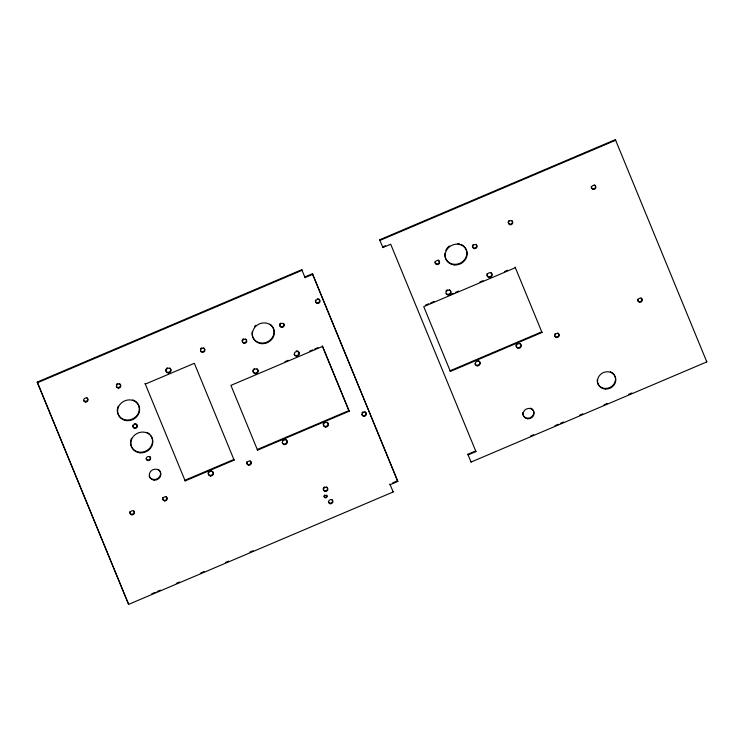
<?xml version="1.0" encoding="UTF-8"?>
<svg xmlns="http://www.w3.org/2000/svg" width="744" height="744" viewBox="0 0 744 744"><rect width="100%" height="100%" fill="white"/><g stroke="black" fill="none" stroke-linecap="round" stroke-linejoin="round"><path stroke-width="1.12" d="M37.2 382.1L301.757 269.691L302.064 270.323L37.507 382.732L37.2 382.1L128.628 604.37L393.185 491.961L389.875 484.046L390.182 484.67L397.835 481.424L312.713 274.369L312.406 273.736L304.752 276.991L305.059 277.614L312.713 274.369M379.654 239.782L615.372 139.63L615.679 140.253L379.961 240.414L379.654 239.782L382.9 247.566L390.712 244.246L475.946 451.589L468.143 454.9L467.837 454.277L475.639 450.957L475.946 451.589M385.522 245.687L382.593 246.934L382.9 247.566M284.961 361.658L288.161 360.301M309.476 351.242L312.675 349.885M314.805 348.973L317.995 347.615M425.559 305.105L428.758 303.747M430.888 302.845L434.087 301.487M450.074 294.689L453.263 293.331M455.393 292.429L458.592 291.071M479.908 282.013L483.107 280.655M504.423 271.597L507.613 270.239M515.387 267.701L423.736 306.64L450.371 371.414L542.013 332.475L515.081 267.068M349.206 411.209L348.889 410.586L257.238 449.525L257.554 450.157L349.206 411.209L322.571 346.434L230.919 385.373L257.554 450.157M185.163 480.912L234.137 460.108L194.333 363.295L145.368 384.099L145.061 383.476L185.163 480.912L184.856 480.28L233.821 459.476L234.137 460.108M392.739 482.819L397.529 480.791L397.835 481.424M151.785 593.777L154.985 592.41M157.124 591.508L160.323 590.15M176.319 583.352L179.518 581.985M200.861 572.927L204.061 571.559M225.395 562.501L228.594 561.134M249.928 552.076L253.127 550.709M530.5 436.049L533.699 434.682M555.033 425.624L558.233 424.266M560.362 423.355L563.561 421.997M579.567 415.199L582.766 413.841M604.1 404.773L607.299 403.415M628.624 394.348L631.823 392.99M470.775 461.429L471.082 462.052L706.8 361.9L615.372 139.63M706.493 361.268L706.8 361.9M542.013 332.475L541.706 331.843L450.055 370.791L450.371 371.414M392.869 491.338L393.185 491.961M326.653 495.448L326.96 496.081A1.358 1.237 -26.3 0 1 325.5 497.866A1.358 1.237 -26.3 0 1 324.682 495.885A1.358 1.237 -26.3 0 1 326.96 496.081M324.152 496.518L324.468 497.141M467.837 454.277L471.082 462.052M312.406 273.736L397.529 480.791M301.757 269.691L305.059 277.614M322.264 345.802L348.889 410.586M37.507 382.732L128.628 604.37M475.965 244.302A2.204 2.009 -26.3 0 1 475.351 247.836A2.204 2.009 -26.3 0 1 472.44 245.79M472.905 244.795A2.204 2.009 -26.3 0 1 473.324 244.404M438.011 259.972A2.204 2.009 -26.3 0 1 439.155 262.437A2.204 2.009 -26.3 0 1 436.57 263.915A2.204 2.009 -26.3 0 1 434.97 261.711M463.549 245.976A11.197 10.202 -26.3 0 1 459.281 263.553A11.197 10.202 -26.3 0 1 444.986 253.007M445.814 250.356A11.197 10.202 -26.3 0 1 449.432 245.957M457.644 243.576A11.197 10.202 -26.3 0 1 459.504 243.893M461.243 244.516A11.197 10.202 -26.3 0 1 462.833 245.427M557.6 332.949A2.204 2.009 -26.3 0 1 558.195 336.26A2.204 2.009 -26.3 0 1 554.68 335.739M554.736 334.168A2.204 2.009 -26.3 0 1 555.033 333.703M512.086 220.745A2.204 2.009 -26.3 0 1 510.821 224.009A2.204 2.009 -26.3 0 1 508.189 221.87M508.654 220.875A2.204 2.009 -26.3 0 1 509.063 220.484M641.151 297.907A2.204 2.009 -26.3 0 1 640.538 301.441A2.204 2.009 -26.3 0 1 637.636 299.404M594.289 184.838A2.204 2.009 -26.3 0 1 595.433 187.293A2.204 2.009 -26.3 0 1 592.847 188.781A2.204 2.009 -26.3 0 1 591.248 186.577M610.312 371.712A9.337 8.5 -26.3 0 1 615.056 381.942A9.337 8.5 -26.3 0 1 604.5 388.396A9.337 8.5 -26.3 0 1 597.209 379.719M530.556 408.084A5.599 5.096 -26.3 0 1 533.485 414.324A5.599 5.096 -26.3 0 1 526.919 418.091A5.599 5.096 -26.3 0 1 522.855 412.502M490.91 272.546A2.548 2.316 -26.3 0 1 490.78 276.294A2.548 2.316 -26.3 0 1 486.985 275.475M486.855 274.266A2.548 2.316 -26.3 0 1 487.041 273.662M520.028 343.468A2.502 2.279 -26.3 0 1 520.502 346.537A2.502 2.279 -26.3 0 1 517.266 347.476A2.502 2.279 -26.3 0 1 516.224 344.574M449.237 289.723A2.548 2.316 -26.3 0 1 450.139 293.303A2.548 2.316 -26.3 0 1 446.168 293.462M445.926 291.127A2.548 2.316 -26.3 0 1 446.27 290.579M446.744 290.132A2.548 2.316 -26.3 0 1 447.321 289.797M479.396 361.361A2.548 2.316 -26.3 0 1 478.55 364.876A2.548 2.316 -26.3 0 1 475.025 363.872M477.118 360.552A2.548 2.316 -26.3 0 1 478.95 360.942M158.463 469.492A5.943 5.413 -26.3 0 1 158.165 478.234A5.943 5.413 -26.3 0 1 149.302 476.327M250.198 460.834A2.204 2.009 -26.3 0 1 250.616 463.54A2.204 2.009 -26.3 0 1 247.761 464.368A2.204 2.009 -26.3 0 1 246.85 461.801M151.013 435.882A11.197 10.202 -26.3 0 1 142.141 452.147A11.197 10.202 -26.3 0 1 131.502 438.253M146.931 432.413A11.197 10.202 -26.3 0 1 149.897 434.487M203.335 347.764A2.204 2.009 -26.3 0 1 203.921 351.075A2.204 2.009 -26.3 0 1 200.415 350.545M200.462 348.983A2.204 2.009 -26.3 0 1 200.768 348.508M201.178 348.118A2.204 2.009 -26.3 0 1 201.68 347.829M319.278 299.479A2.204 2.009 -26.3 0 1 317.725 302.808A2.204 2.009 -26.3 0 1 315.54 300.083M317.297 298.772A2.204 2.009 -26.3 0 1 318.888 299.116M169.837 367.992A2.548 2.316 -26.3 0 1 170.311 371.117A2.548 2.316 -26.3 0 1 167.019 372.065A2.548 2.316 -26.3 0 1 165.968 369.117M166.786 368.113A2.548 2.316 -26.3 0 1 167.363 367.778M212.663 471.51A2.548 2.316 -26.3 0 1 210.877 475.351A2.548 2.316 -26.3 0 1 208.348 472.208M208.701 471.668A2.548 2.316 -26.3 0 1 209.176 471.212M210.385 470.692A2.548 2.316 -26.3 0 1 211.668 470.803M365.927 412.753A2.204 2.009 -26.3 0 1 364.662 415.478A2.204 2.009 -26.3 0 1 361.863 414.473M361.919 412.911A2.204 2.009 -26.3 0 1 362.216 412.436M362.635 412.046A2.204 2.009 -26.3 0 1 363.128 411.758M364.793 411.692A2.204 2.009 -26.3 0 1 365.657 412.297M283.529 323.398A2.204 2.009 -26.3 0 1 281.985 326.737A2.204 2.009 -26.3 0 1 279.791 324.012M280.097 323.538A2.204 2.009 -26.3 0 1 280.507 323.138M245.678 338.957A2.204 2.009 -26.3 0 1 245.325 342.37A2.204 2.009 -26.3 0 1 242.135 340.984M242.153 340.454A2.204 2.009 -26.3 0 1 242.618 339.459M243.037 339.059A2.204 2.009 -26.3 0 1 243.53 338.78M270.016 324.161A11.197 10.202 -26.3 0 1 266.91 342.11A11.197 10.202 -26.3 0 1 252.169 331.75M254.522 326.69A11.197 10.202 -26.3 0 1 255.862 325.305M119.235 383.495A2.204 2.009 -26.3 0 1 119.831 386.806A2.204 2.009 -26.3 0 1 116.315 386.285M116.371 384.713A2.204 2.009 -26.3 0 1 116.669 384.239M117.078 383.848A2.204 2.009 -26.3 0 1 117.58 383.56M133.706 510.858A2.204 2.009 -26.3 0 1 132.702 514.03A2.204 2.009 -26.3 0 1 129.782 512.523M129.8 511.993A2.204 2.009 -26.3 0 1 129.968 511.472M134.162 423.885A2.204 2.009 -26.3 0 1 137.008 425.047A2.204 2.009 -26.3 0 1 135.324 427.726A2.204 2.009 -26.3 0 1 132.767 426.098M132.785 425.559A2.204 2.009 -26.3 0 1 132.944 425.038M149.916 456.602A2.204 2.009 -26.3 0 1 149.172 459.643A2.204 2.009 -26.3 0 1 146.122 458.778M87.587 398.486A2.204 2.009 -26.3 0 1 83.793 400.663M86.936 397.677A2.204 2.009 -26.3 0 1 87.318 398.04M132.851 399.891A11.197 10.202 -26.3 0 1 135.836 416.696A11.197 10.202 -26.3 0 1 118.008 414.036M117.71 413.199A11.197 10.202 -26.3 0 1 118.277 406.075M166.107 496.564A2.204 2.009 -26.3 0 1 166.517 499.271A2.204 2.009 -26.3 0 1 163.661 500.098A2.204 2.009 -26.3 0 1 162.75 497.541M326.486 495.169A1.358 1.237 -26.3 0 1 326.179 496.946A1.358 1.237 -26.3 0 1 324.319 496.787A1.358 1.237 -26.3 0 1 324.626 495.011M332.187 499.754A2.204 2.009 -26.3 0 1 331.452 502.805A2.204 2.009 -26.3 0 1 328.402 501.93M326.272 486.846A2.204 2.009 -26.3 0 1 326.635 490.343A2.204 2.009 -26.3 0 1 323.212 489.124M323.231 488.594A2.204 2.009 -26.3 0 1 323.696 487.59M324.105 487.199A2.204 2.009 -26.3 0 1 324.607 486.911M298.539 351.698A2.548 2.316 -26.3 0 1 297.684 355.214A2.548 2.316 -26.3 0 1 294.168 354.209M296.261 350.889A2.548 2.316 -26.3 0 1 298.093 351.28M256.978 368.745A2.548 2.316 -26.3 0 1 257.452 371.87A2.548 2.316 -26.3 0 1 254.16 372.818A2.548 2.316 -26.3 0 1 253.109 369.87M253.927 368.866A2.548 2.316 -26.3 0 1 254.504 368.531M327.955 423.131A2.502 2.279 -26.3 0 1 326.216 426.331A2.502 2.279 -26.3 0 1 323.203 424.508M323.222 423.903A2.502 2.279 -26.3 0 1 323.752 422.769M327.211 422.211A2.502 2.279 -26.3 0 1 327.648 422.62M286.589 440.104A2.548 2.316 -26.3 0 1 285.733 443.61A2.548 2.316 -26.3 0 1 282.209 442.615M282.274 440.801A2.548 2.316 -26.3 0 1 282.618 440.253M283.669 439.472A2.548 2.316 -26.3 0 1 284.31 439.286M285.584 439.397A2.548 2.316 -26.3 0 1 286.142 439.685M474.542 248.645A2.204 2.009 -26.3 0 0 476.923 245.743A2.204 2.009 -26.3 0 0 473.221 245.427A2.204 2.009 -26.3 0 0 474.542 248.645M437.072 264.566A2.204 2.009 -26.3 0 0 439.453 261.665A2.204 2.009 -26.3 0 0 435.742 261.349A2.204 2.009 -26.3 0 0 437.072 264.566M454.37 264.929A11.197 10.202 -26.3 0 0 466.46 250.189A11.197 10.202 -26.3 0 0 447.646 248.58A11.197 10.202 -26.3 0 0 454.37 264.929M556.67 337.543A2.204 2.009 -26.3 0 0 559.051 334.642A2.204 2.009 -26.3 0 0 555.34 334.326A2.204 2.009 -26.3 0 0 556.67 337.543M510.282 224.725A2.204 2.009 -26.3 0 0 512.663 221.824A2.204 2.009 -26.3 0 0 508.961 221.507A2.204 2.009 -26.3 0 0 510.282 224.725M639.728 302.25A2.204 2.009 -26.3 0 0 642.109 299.348A2.204 2.009 -26.3 0 0 638.408 299.032A2.204 2.009 -26.3 0 0 639.728 302.25M593.349 189.432A2.204 2.009 -26.3 0 0 595.73 186.53A2.204 2.009 -26.3 0 0 592.019 186.214A2.204 2.009 -26.3 0 0 593.349 189.432M605.542 389.084A9.337 8.5 -26.3 0 0 615.111 376.464A9.337 8.5 -26.3 0 0 599.339 375.729A9.337 8.5 -26.3 0 0 605.542 389.084M527.701 418.779A5.599 5.096 -26.3 0 0 533.755 411.404A5.599 5.096 -26.3 0 0 524.343 410.604A5.599 5.096 -26.3 0 0 527.701 418.779M477.267 365.862A2.548 2.316 -26.3 0 0 480.019 362.514A2.548 2.316 -26.3 0 0 475.742 362.151A2.548 2.316 -26.3 0 0 477.267 365.862M518.382 348.313A2.502 2.279 -26.3 0 0 521.079 345.021A2.502 2.279 -26.3 0 0 516.875 344.667A2.502 2.279 -26.3 0 0 518.382 348.313M489.226 277.466A2.548 2.316 -26.3 0 0 491.979 274.108A2.548 2.316 -26.3 0 0 487.701 273.746A2.548 2.316 -26.3 0 0 489.226 277.466M448.111 294.931A2.548 2.316 -26.3 0 0 450.855 291.574A2.548 2.316 -26.3 0 0 446.577 291.211A2.548 2.316 -26.3 0 0 448.111 294.931M154.12 480.131A5.943 5.413 -26.3 0 0 160.537 472.31A5.943 5.413 -26.3 0 0 150.558 471.454A5.943 5.413 -26.3 0 0 154.12 480.131M248.784 465.177A2.204 2.009 -26.3 0 0 251.165 462.275A2.204 2.009 -26.3 0 0 247.454 461.959A2.204 2.009 -26.3 0 0 248.784 465.177M140.058 452.817A11.197 10.202 -26.3 0 0 152.148 438.077A11.197 10.202 -26.3 0 0 133.334 436.477A11.197 10.202 -26.3 0 0 140.058 452.817M202.396 352.358A2.204 2.009 -26.3 0 0 204.786 349.447A2.204 2.009 -26.3 0 0 201.075 349.131A2.204 2.009 -26.3 0 0 202.396 352.358M317.474 303.459A2.204 2.009 -26.3 0 0 319.855 300.557A2.204 2.009 -26.3 0 0 316.144 300.241A2.204 2.009 -26.3 0 0 317.474 303.459M363.853 416.287A2.204 2.009 -26.3 0 0 366.234 413.376A2.204 2.009 -26.3 0 0 362.533 413.06A2.204 2.009 -26.3 0 0 363.853 416.287M210.533 476.011A2.548 2.316 -26.3 0 0 213.286 472.654A2.548 2.316 -26.3 0 0 209.008 472.291A2.548 2.316 -26.3 0 0 210.533 476.011M168.153 372.911A2.548 2.316 -26.3 0 0 170.897 369.563A2.548 2.316 -26.3 0 0 166.619 369.191A2.548 2.316 -26.3 0 0 168.153 372.911M131.893 514.839A2.204 2.009 -26.3 0 0 134.283 511.937A2.204 2.009 -26.3 0 0 130.572 511.621A2.204 2.009 -26.3 0 0 131.893 514.839M118.305 388.089A2.204 2.009 -26.3 0 0 120.686 385.187A2.204 2.009 -26.3 0 0 116.975 384.871A2.204 2.009 -26.3 0 0 118.305 388.089M261.553 343.663A11.197 10.202 -26.3 0 0 273.653 328.922A11.197 10.202 -26.3 0 0 254.829 327.323A11.197 10.202 -26.3 0 0 261.553 343.663M244.255 343.31A2.204 2.009 -26.3 0 0 246.636 340.399A2.204 2.009 -26.3 0 0 242.935 340.082A2.204 2.009 -26.3 0 0 244.255 343.31M281.725 327.379A2.204 2.009 -26.3 0 0 284.106 324.477A2.204 2.009 -26.3 0 0 280.404 324.161A2.204 2.009 -26.3 0 0 281.725 327.379M164.684 500.907A2.204 2.009 -26.3 0 0 167.065 498.006A2.204 2.009 -26.3 0 0 163.364 497.69A2.204 2.009 -26.3 0 0 164.684 500.907M126.824 420.648A11.197 10.202 -26.3 0 0 138.923 405.908A11.197 10.202 -26.3 0 0 120.11 404.299A11.197 10.202 -26.3 0 0 126.824 420.648M85.514 402.02A2.204 2.009 -26.3 0 0 87.894 399.119A2.204 2.009 -26.3 0 0 84.193 398.803A2.204 2.009 -26.3 0 0 85.514 402.02M148.103 460.583A2.204 2.009 -26.3 0 0 150.493 457.681A2.204 2.009 -26.3 0 0 146.782 457.365A2.204 2.009 -26.3 0 0 148.103 460.583M134.878 428.414A2.204 2.009 -26.3 0 0 137.259 425.512A2.204 2.009 -26.3 0 0 133.557 425.196A2.204 2.009 -26.3 0 0 134.878 428.414M330.382 503.744A2.204 2.009 -26.3 0 0 332.773 500.833A2.204 2.009 -26.3 0 0 329.062 500.517A2.204 2.009 -26.3 0 0 330.382 503.744M325.333 491.44A2.204 2.009 -26.3 0 0 327.713 488.538A2.204 2.009 -26.3 0 0 324.003 488.222A2.204 2.009 -26.3 0 0 325.333 491.44M296.41 356.199A2.548 2.316 -26.3 0 0 299.162 352.851A2.548 2.316 -26.3 0 0 294.884 352.489A2.548 2.316 -26.3 0 0 296.41 356.199M255.294 373.665A2.548 2.316 -26.3 0 0 258.038 370.317A2.548 2.316 -26.3 0 0 253.769 369.945A2.548 2.316 -26.3 0 0 255.294 373.665M325.565 427.056A2.502 2.279 -26.3 0 0 328.262 423.764A2.502 2.279 -26.3 0 0 324.058 423.401A2.502 2.279 -26.3 0 0 325.565 427.056M284.459 444.596A2.548 2.316 -26.3 0 0 287.203 441.248A2.548 2.316 -26.3 0 0 282.925 440.885A2.548 2.316 -26.3 0 0 284.459 444.596"/></g></svg>
